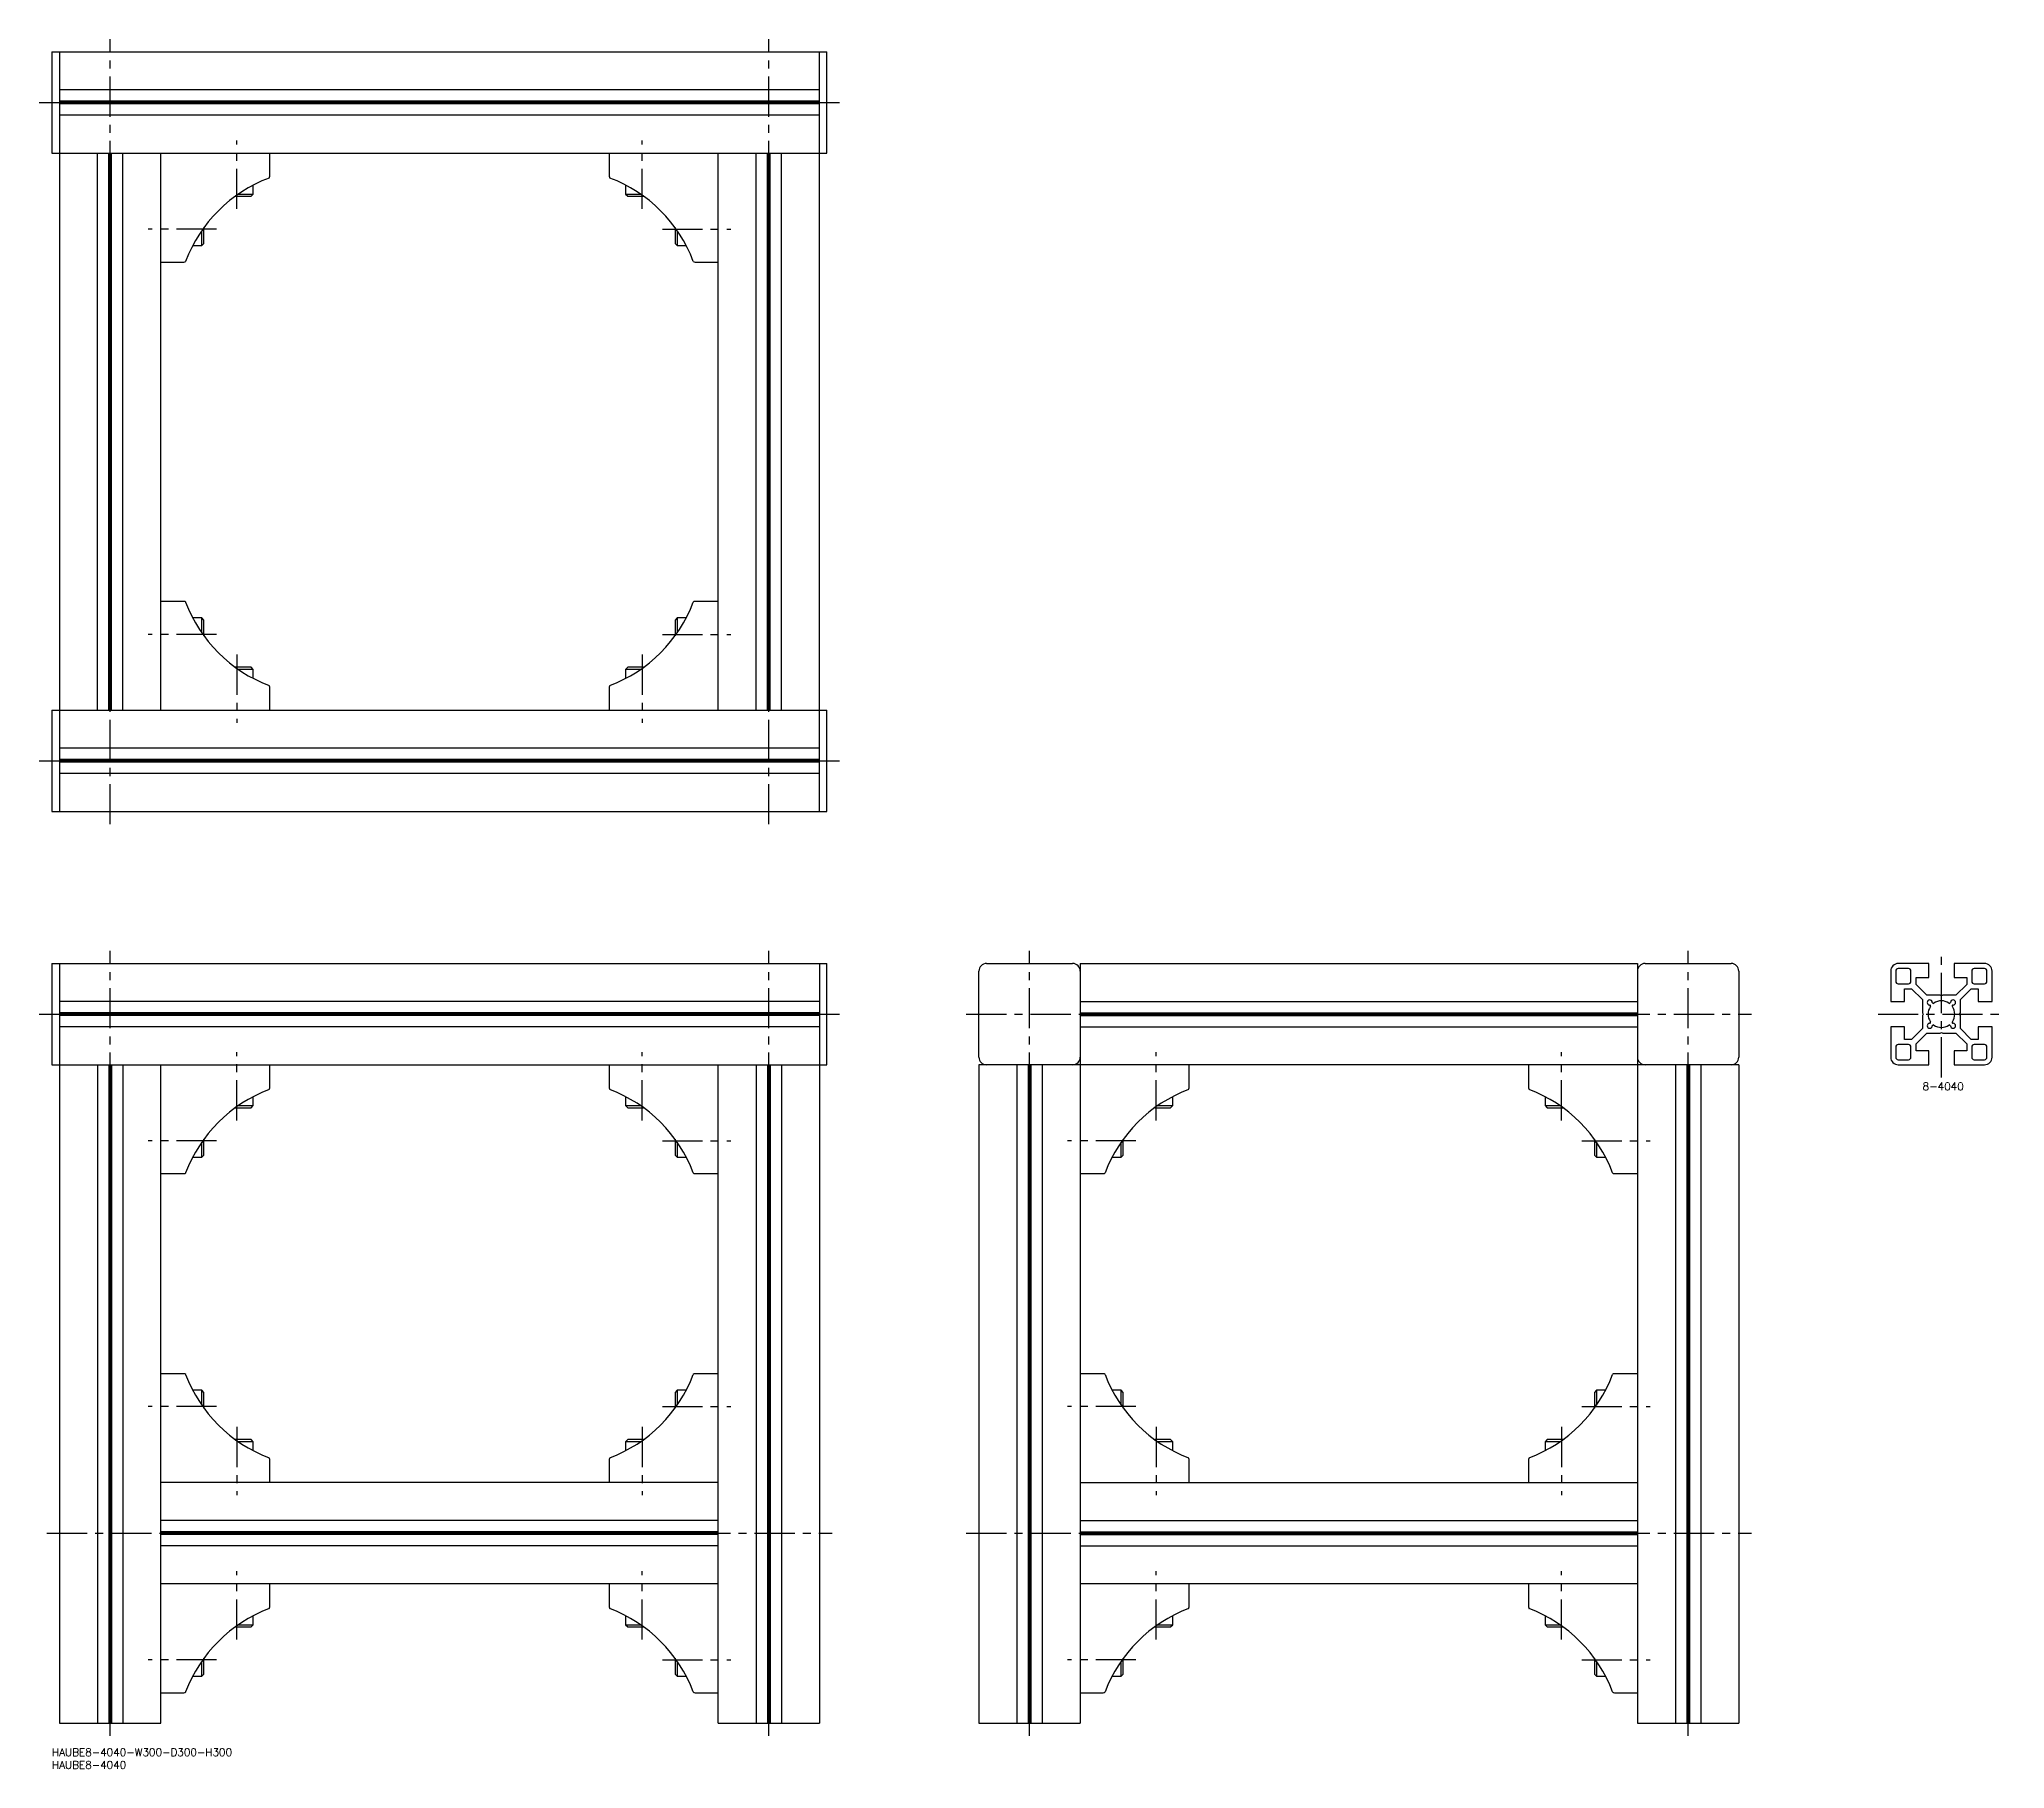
# Model space of a CAD drawing. Extents: x -5 to 771, y -8 to 675.
import ezdxf

# ---------------------------------------------------------------- set-up
doc = ezdxf.new("R2010")
doc.units = 0
doc.header["$LTSCALE"] = 0.5
doc.linetypes.add('CENTER', pattern=[50.8, 31.75, -6.35, 6.35, -6.35])
for name, color, linetype in [('MSM_CENTER', 1, 'CENTER'), ('MSM_CONTINUOUS', 7, 'CONTINUOUS'), ('MSM_PART_NUMBER', 7, 'CONTINUOUS')]:
    doc.layers.add(name, color=color, linetype=linetype)
doc.styles.get("Standard").update_dxf_attribs({"font": 'txt.shx', "height": 3, "bigfont": 'bigfont.shx'})

# ---------------------------------------------------------------- blocks, each defined once
blk = doc.blocks.new('*U8')
at = {"layer": 'MSM_PART_NUMBER'}
blk.add_text('HAUBE8-4040-W300-D300-H300', height=3, dxfattribs=at).set_placement((0, -3))
blk = doc.blocks.new('*U9')
at = {"layer": 'MSM_PART_NUMBER'}
blk.add_text('HAUBE8-4040', height=3, dxfattribs=at).set_placement((0, -8))
blk = doc.blocks.new('*U10')
at = {"layer": 'MSM_PART_NUMBER'}
blk.add_text('8-4040', height=3, dxfattribs=at).set_placement((738.62, 259.97))

msp = doc.modelspace()

# ---------------------------------------------------------------- linework, layer by layer
at = {"layer": 'MSM_CENTER'}
for p, q in [((23, 365), (23, 675)), ((283, 365), (283, 675)), ((-5, 650), (311, 650)), ((73, 608), (73, 635)), ((233, 608), (233, 635)), ((65, 600), (38, 600)), ((241, 600), (268, 600)), ((65, 440), (38, 440)), ((241, 440), (268, 440)), ((73, 432), (73, 405)), ((233, 432), (233, 405)), ((-5, 390), (311, 390)), ((23, 5), (23, 315)), ((283, 5), (283, 315)), ((386, 5), (386, 315)), ((646, 5), (646, 315)), ((746, 265), (746, 315)), ((-5, 290), (311, 290)), ((361, 290), (671, 290)), ((721, 290), (771, 290)), ((73, 248), (73, 275)), ((233, 248), (233, 275)), ((436, 248), (436, 275)), ((596, 248), (596, 275)), ((65, 240), (38, 240)), ((241, 240), (268, 240)), ((428, 240), (401, 240)), ((604, 240), (631, 240)), ((65, 135), (38, 135)), ((241, 135), (268, 135)), ((428, 135), (401, 135)), ((604, 135), (631, 135)), ((73, 127), (73, 100)), ((233, 127), (233, 100)), ((436, 127), (436, 100)), ((596, 127), (596, 100)), ((-2, 85), (308, 85)), ((361, 85), (671, 85)), ((73, 43), (73, 70)), ((233, 43), (233, 70)), ((436, 43), (436, 70)), ((596, 43), (596, 70)), ((65, 35), (38, 35)), ((241, 35), (268, 35)), ((428, 35), (401, 35)), ((604, 35), (631, 35))]:
    msp.add_line(p, q, dxfattribs=at)
at = {"layer": 'MSM_CONTINUOUS'}
for p, q in [((0, 670), (306, 670)), ((0, 670), (0, 630)), ((3, 670), (3, 370)), ((303, 370), (303, 670)), ((306, 630), (306, 670)), ((303, 655), (3, 655)), ((303, 650.52), (3, 650.52)), ((303, 650), (3, 650)), ((303, 649.48), (3, 649.48)), ((303, 645), (3, 645)), ((0, 630), (306, 630)), ((18, 410), (18, 630)), ((22.48, 410), (22.48, 630)), ((23, 410), (23, 630)), ((23.52, 410), (23.52, 630)), ((28, 410), (28, 630)), ((43, 410), (43, 630)), ((86, 620.91), (86, 630)), ((220, 630), (220, 620.91)), ((263, 410), (263, 630)), ((278, 410), (278, 630)), ((282.48, 410), (282.48, 630)), ((283, 410), (283, 630)), ((283.52, 410), (283.52, 630)), ((288, 410), (288, 630)), ((73.61, 613.87), (79.5, 613.87)), ((78.63, 613), (79.5, 613.87)), ((79.5, 613.87), (79.5, 617.42)), ((226.5, 617.42), (226.5, 613.87)), ((226.5, 613.87), (227.37, 613)), ((226.5, 613.87), (232.39, 613.87)), ((72.39, 613), (78.63, 613)), ((227.37, 613), (233.61, 613)), ((59.13, 593.5), (59.13, 599.39)), ((60, 594.37), (60, 600.61)), ((246, 600.61), (246, 594.37)), ((246.87, 599.39), (246.87, 593.5)), ((55.58, 593.5), (59.13, 593.5)), ((59.13, 593.5), (60, 594.37)), ((246, 594.37), (246.87, 593.5)), ((246.87, 593.5), (250.42, 593.5)), ((43, 587), (52.09, 587)), ((253.91, 587), (263, 587)), ((52.09, 453), (43, 453)), ((263, 453), (253.91, 453)), ((59.13, 446.5), (55.58, 446.5)), ((60, 445.63), (59.13, 446.5)), ((59.13, 440.61), (59.13, 446.5)), ((60, 439.39), (60, 445.63)), ((246.87, 446.5), (246, 445.63)), ((246, 445.63), (246, 439.39)), ((250.42, 446.5), (246.87, 446.5)), ((246.87, 446.5), (246.87, 440.61)), ((78.63, 427), (72.39, 427)), ((79.5, 426.13), (78.63, 427)), ((227.37, 427), (226.5, 426.13)), ((233.61, 427), (227.37, 427)), ((79.5, 426.13), (73.61, 426.13)), ((79.5, 422.58), (79.5, 426.13)), ((86, 410), (86, 419.09)), ((220, 419.09), (220, 410)), ((226.5, 426.13), (226.5, 422.58)), ((232.39, 426.13), (226.5, 426.13)), ((0, 410), (306, 410)), ((0, 410), (0, 370)), ((306, 370), (306, 410)), ((303, 395), (3, 395)), ((303, 390.52), (3, 390.52)), ((303, 390), (3, 390)), ((303, 389.48), (3, 389.48)), ((303, 385), (3, 385)), ((0, 370), (306, 370)), ((0, 310), (306, 310)), ((0, 310), (0, 270)), ((3, 310), (3, 10)), ((303, 310), (303, 10)), ((306, 270), (306, 310)), ((366, 273), (366, 307)), ((369, 310), (403, 310)), ((406, 310), (406, 10)), ((406, 310), (626, 310)), ((626, 310), (626, 10)), ((629, 310), (663, 310)), ((666, 307), (666, 273)), ((726, 307), (726, 295)), ((728, 307), (728, 303)), ((741, 310), (729, 310)), ((733, 308), (729, 308)), ((734, 303), (734, 307)), ((736, 304.5), (741, 304.5)), ((736, 301.77), (736, 304.5)), ((741, 304.5), (741, 310)), ((763, 310), (751, 310)), ((751, 310), (751, 304.5)), ((751, 304.5), (756, 304.5)), ((756, 304.5), (756, 301.77)), ((758, 307), (758, 303)), ((763, 308), (759, 308)), ((764, 303), (764, 307)), ((766, 295), (766, 307)), ((303, 295), (3, 295)), ((406, 295), (626, 295)), ((726, 295), (731.5, 295)), ((729, 302), (733, 302)), ((731.5, 295), (731.5, 300)), ((731.5, 300), (734.23, 300)), ((734.23, 300), (738.5, 295.73)), ((740.27, 297.5), (736, 301.77)), ((738.5, 295.73), (738.5, 290.52)), ((745.48, 297.5), (740.27, 297.5)), ((746, 297.2), (745.48, 297.5)), ((746.52, 297.5), (746, 297.2)), ((751.73, 297.5), (746.52, 297.5)), ((756, 301.77), (751.73, 297.5)), ((753.5, 295.73), (757.77, 300)), ((753.5, 290.52), (753.5, 295.73)), ((757.77, 300), (760.5, 300)), ((759, 302), (763, 302)), ((760.5, 300), (760.5, 295)), ((760.5, 295), (766, 295)), ((303, 290.52), (3, 290.52)), ((303, 290), (3, 290)), ((303, 289.48), (3, 289.48)), ((406, 290.52), (626, 290.52)), ((406, 290), (626, 290)), ((406, 289.48), (626, 289.48)), ((738.5, 290.52), (738.8, 290)), ((738.8, 290), (738.5, 289.48)), ((738.5, 289.48), (738.5, 284.27)), ((753.2, 290), (753.5, 290.52)), ((753.5, 289.48), (753.2, 290)), ((753.5, 284.27), (753.5, 289.48)), ((303, 285), (3, 285)), ((406, 285), (626, 285)), ((731.5, 285), (726, 285)), ((726, 285), (726, 273)), ((731.5, 280), (731.5, 285)), ((734.23, 280), (731.5, 280)), ((738.5, 284.27), (734.23, 280)), ((736, 278.23), (740.27, 282.5)), ((740.27, 282.5), (745.48, 282.5)), ((745.48, 282.5), (746, 282.8)), ((746, 282.8), (746.52, 282.5)), ((746.52, 282.5), (751.73, 282.5)), ((751.73, 282.5), (756, 278.23)), ((757.77, 280), (753.5, 284.27)), ((760.5, 280), (757.77, 280)), ((766, 285), (760.5, 285)), ((760.5, 285), (760.5, 280)), ((766, 273), (766, 285)), ((728, 277), (728, 273)), ((733, 278), (729, 278)), ((729, 272), (733, 272)), ((734, 273), (734, 277)), ((736, 275.5), (736, 278.23)), ((741, 275.5), (736, 275.5)), ((741, 270), (741, 275.5)), ((751, 275.5), (751, 270)), ((756, 275.5), (751, 275.5)), ((756, 278.23), (756, 275.5)), ((758, 277), (758, 273)), ((763, 278), (759, 278)), ((759, 272), (763, 272)), ((764, 273), (764, 277)), ((0, 270), (306, 270)), ((18, 270), (18, 10)), ((22.48, 270), (22.48, 10)), ((23, 270), (23, 10)), ((23.52, 270), (23.52, 10)), ((28, 270), (28, 10)), ((43, 10), (43, 270)), ((86, 260.91), (86, 270)), ((220, 270), (220, 260.91)), ((263, 10), (263, 270)), ((278, 270), (278, 10)), ((282.48, 270), (282.48, 10)), ((283, 270), (283, 10)), ((283.52, 270), (283.52, 10)), ((288, 270), (288, 10)), ((666, 270), (366, 270)), ((366, 270), (366, 10)), ((381, 270), (381, 10)), ((385.48, 270), (385.48, 10)), ((386, 270), (386, 10)), ((386.52, 270), (386.52, 10)), ((391, 270), (391, 10)), ((449, 260.91), (449, 270)), ((583, 270), (583, 260.91)), ((641, 270), (641, 10)), ((645.48, 270), (645.48, 10)), ((646, 270), (646, 10)), ((646.52, 270), (646.52, 10)), ((651, 270), (651, 10)), ((666, 270), (666, 10)), ((729, 270), (741, 270)), ((751, 270), (763, 270)), ((79.5, 253.87), (79.5, 257.42)), ((226.5, 257.42), (226.5, 253.87)), ((442.5, 253.87), (442.5, 257.42)), ((589.5, 257.42), (589.5, 253.87)), ((72.39, 253), (78.63, 253)), ((73.61, 253.87), (79.5, 253.87)), ((78.63, 253), (79.5, 253.87)), ((226.5, 253.87), (227.37, 253)), ((226.5, 253.87), (232.39, 253.87)), ((227.37, 253), (233.61, 253)), ((435.39, 253), (441.63, 253)), ((436.61, 253.87), (442.5, 253.87)), ((441.63, 253), (442.5, 253.87)), ((589.5, 253.87), (590.37, 253)), ((589.5, 253.87), (595.39, 253.87)), ((590.37, 253), (596.61, 253)), ((60, 234.37), (60, 240.61)), ((246, 240.61), (246, 234.37)), ((423, 234.37), (423, 240.61)), ((609, 240.61), (609, 234.37)), ((55.58, 233.5), (59.13, 233.5)), ((59.13, 233.5), (59.13, 239.39)), ((59.13, 233.5), (60, 234.37)), ((246, 234.37), (246.87, 233.5)), ((246.87, 239.39), (246.87, 233.5)), ((246.87, 233.5), (250.42, 233.5)), ((418.58, 233.5), (422.13, 233.5)), ((422.13, 233.5), (422.13, 239.39)), ((422.13, 233.5), (423, 234.37)), ((609, 234.37), (609.87, 233.5)), ((609.87, 239.39), (609.87, 233.5)), ((609.87, 233.5), (613.42, 233.5)), ((43, 227), (52.09, 227)), ((253.91, 227), (263, 227)), ((406, 227), (415.09, 227)), ((616.91, 227), (626, 227)), ((52.09, 148), (43, 148)), ((263, 148), (253.91, 148)), ((415.09, 148), (406, 148)), ((626, 148), (616.91, 148)), ((59.13, 141.5), (55.58, 141.5)), ((60, 140.63), (59.13, 141.5)), ((59.13, 135.61), (59.13, 141.5)), ((60, 134.39), (60, 140.63)), ((246.87, 141.5), (246, 140.63)), ((246, 140.63), (246, 134.39)), ((250.42, 141.5), (246.87, 141.5)), ((246.87, 141.5), (246.87, 135.61)), ((422.13, 141.5), (418.58, 141.5)), ((423, 140.63), (422.13, 141.5)), ((422.13, 135.61), (422.13, 141.5)), ((423, 134.39), (423, 140.63)), ((609.87, 141.5), (609, 140.63)), ((609, 140.63), (609, 134.39)), ((613.42, 141.5), (609.87, 141.5)), ((609.87, 141.5), (609.87, 135.61)), ((78.63, 122), (72.39, 122)), ((79.5, 121.13), (73.61, 121.13)), ((79.5, 121.13), (78.63, 122)), ((79.5, 117.58), (79.5, 121.13)), ((227.37, 122), (226.5, 121.13)), ((226.5, 121.13), (226.5, 117.58)), ((232.39, 121.13), (226.5, 121.13)), ((233.61, 122), (227.37, 122)), ((441.63, 122), (435.39, 122)), ((442.5, 121.13), (436.61, 121.13)), ((442.5, 121.13), (441.63, 122)), ((442.5, 117.58), (442.5, 121.13)), ((590.37, 122), (589.5, 121.13)), ((589.5, 121.13), (589.5, 117.58)), ((595.39, 121.13), (589.5, 121.13)), ((596.61, 122), (590.37, 122)), ((86, 105), (86, 114.09)), ((220, 114.09), (220, 105)), ((449, 105), (449, 114.09)), ((583, 114.09), (583, 105)), ((263, 105), (43, 105)), ((406, 105), (626, 105)), ((263, 90), (43, 90)), ((263, 85.52), (43, 85.52)), ((406, 90), (626, 90)), ((406, 85.52), (626, 85.52)), ((263, 85), (43, 85)), ((263, 84.48), (43, 84.48)), ((263, 80), (43, 80)), ((406, 85), (626, 85)), ((406, 84.48), (626, 84.48)), ((406, 80), (626, 80)), ((263, 65), (43, 65)), ((86, 55.91), (86, 65)), ((220, 65), (220, 55.91)), ((626, 65), (406, 65)), ((449, 55.91), (449, 65)), ((583, 65), (583, 55.91)), ((72.39, 48), (78.63, 48)), ((73.61, 48.87), (79.5, 48.87)), ((78.63, 48), (79.5, 48.87)), ((79.5, 48.87), (79.5, 52.42)), ((226.5, 52.42), (226.5, 48.87)), ((226.5, 48.87), (227.37, 48)), ((226.5, 48.87), (232.39, 48.87)), ((227.37, 48), (233.61, 48)), ((435.39, 48), (441.63, 48)), ((436.61, 48.87), (442.5, 48.87)), ((441.63, 48), (442.5, 48.87)), ((442.5, 48.87), (442.5, 52.42)), ((589.5, 52.42), (589.5, 48.87)), ((589.5, 48.87), (590.37, 48)), ((589.5, 48.87), (595.39, 48.87)), ((590.37, 48), (596.61, 48)), ((59.13, 28.5), (59.13, 34.39)), ((60, 29.37), (60, 35.61)), ((246, 35.61), (246, 29.37)), ((246.87, 34.39), (246.87, 28.5)), ((422.13, 28.5), (422.13, 34.39)), ((423, 29.37), (423, 35.61)), ((609, 35.61), (609, 29.37)), ((609.87, 34.39), (609.87, 28.5)), ((55.58, 28.5), (59.13, 28.5)), ((59.13, 28.5), (60, 29.37)), ((246, 29.37), (246.87, 28.5)), ((246.87, 28.5), (250.42, 28.5)), ((418.58, 28.5), (422.13, 28.5)), ((422.13, 28.5), (423, 29.37)), ((609, 29.37), (609.87, 28.5)), ((609.87, 28.5), (613.42, 28.5)), ((43, 22), (52.09, 22)), ((253.91, 22), (263, 22)), ((406, 22), (415.09, 22)), ((616.91, 22), (626, 22)), ((3, 10), (43, 10)), ((263, 10), (303, 10)), ((366, 10), (406, 10)), ((626, 10), (666, 10))]:
    msp.add_line(p, q, dxfattribs=at)
for centre, radius, start, end in [((85, 620.91), 1, 315, 0), ((221, 620.91), 1, 180, 225), ((105.78, 567.22), 56.67, 110.7505, 159.2495), ((200.22, 567.22), 56.67, 20.7505, 69.2495), ((52.09, 588), 1, 270, 315), ((253.91, 588), 1, 225, 270), ((52.09, 452), 1, 45, 90), ((105.78, 472.78), 56.67, 200.7505, 249.2495), ((200.22, 472.78), 56.67, 290.7505, 339.2495), ((253.91, 452), 1, 90, 135), ((85, 419.09), 1, 0, 45), ((221, 419.09), 1, 135, 180), ((369, 307), 3, 90, 180), ((403, 307), 3, 0, 90), ((629, 307), 3, 90, 180), ((663, 307), 3, 0, 90), ((729, 307), 3, 90, 180), ((729, 307), 1, 90, 180), ((729, 303), 1, 180, 270), ((733, 307), 1, 0, 90), ((733, 303), 1, 270, 0), ((759, 307), 1, 90, 180), ((759, 303), 1, 180, 270), ((763, 307), 3, 0, 90), ((763, 307), 1, 0, 90), ((763, 303), 1, 270, 0), ((741.4, 294.6), 1, 2.53518, 267.46482), ((746, 290), 5.25, 55.53237, 124.46763), ((750.6, 294.6), 1, 272.53518, 177.46482), ((746, 290), 5.25, 145.53237, 214.46763), ((741.34, 293.2), 0.4, 325.53237, 87.46482), ((742.8, 294.66), 0.4, 182.53518, 304.46763), ((749.2, 294.66), 0.4, 235.53237, 357.46482), ((750.66, 293.2), 0.4, 92.53518, 214.46763), ((746, 290), 5.25, 325.53237, 34.46763), ((741.4, 285.4), 1, 92.53518, 357.46482), ((741.34, 286.8), 0.4, 272.53518, 34.46763), ((742.8, 285.34), 0.4, 55.53237, 177.46482), ((746, 290), 5.25, 235.53237, 304.46763), ((749.2, 285.34), 0.4, 2.53518, 124.46763), ((750.6, 285.4), 1, 182.53518, 87.46482), ((750.66, 286.8), 0.4, 145.53237, 267.46482), ((369, 273), 3, 180, 270), ((403, 273), 3, 270, 0), ((629, 273), 3, 180, 270), ((663, 273), 3, 270, 0), ((729, 273), 3, 180, 270), ((729, 277), 1, 90, 180), ((729, 273), 1, 180, 270), ((733, 277), 1, 0, 90), ((733, 273), 1, 270, 0), ((759, 277), 1, 90, 180), ((759, 273), 1, 180, 270), ((763, 277), 1, 0, 90), ((763, 273), 1, 270, 0), ((763, 273), 3, 270, 0), ((105.78, 207.22), 56.67, 110.7505, 159.2495), ((85, 260.91), 1, 315, 0), ((221, 260.91), 1, 180, 225), ((200.22, 207.22), 56.67, 20.7505, 69.2495), ((468.78, 207.22), 56.67, 110.7505, 159.2495), ((448, 260.91), 1, 315, 0), ((584, 260.91), 1, 180, 225), ((563.22, 207.22), 56.67, 20.7505, 69.2495), ((52.09, 228), 1, 270, 315), ((253.91, 228), 1, 225, 270), ((415.09, 228), 1, 270, 315), ((616.91, 228), 1, 225, 270), ((52.09, 147), 1, 45, 90), ((105.78, 167.78), 56.67, 200.7505, 249.2495), ((200.22, 167.78), 56.67, 290.7505, 339.2495), ((253.91, 147), 1, 90, 135), ((415.09, 147), 1, 45, 90), ((468.78, 167.78), 56.67, 200.7505, 249.2495), ((563.22, 167.78), 56.67, 290.7505, 339.2495), ((616.91, 147), 1, 90, 135), ((85, 114.09), 1, 0, 45), ((221, 114.09), 1, 135, 180), ((448, 114.09), 1, 0, 45), ((584, 114.09), 1, 135, 180), ((105.78, 2.22), 56.67, 110.7505, 159.2495), ((85, 55.91), 1, 315, 0), ((221, 55.91), 1, 180, 225), ((200.22, 2.22), 56.67, 20.7505, 69.2495), ((468.78, 2.22), 56.67, 110.7505, 159.2495), ((448, 55.91), 1, 315, 0), ((584, 55.91), 1, 180, 225), ((563.22, 2.22), 56.67, 20.7505, 69.2495), ((52.09, 23), 1, 270, 315), ((253.91, 23), 1, 225, 270), ((415.09, 23), 1, 270, 315), ((616.91, 23), 1, 225, 270)]:
    msp.add_arc(centre, radius, start, end, dxfattribs=at)

# ---------------------------------------------------------------- block references
for name in ['*U10', '*U8', '*U9']:
    msp.add_blockref(name, (0, 0), dxfattribs=at)

doc.saveas('drawing.dxf')
